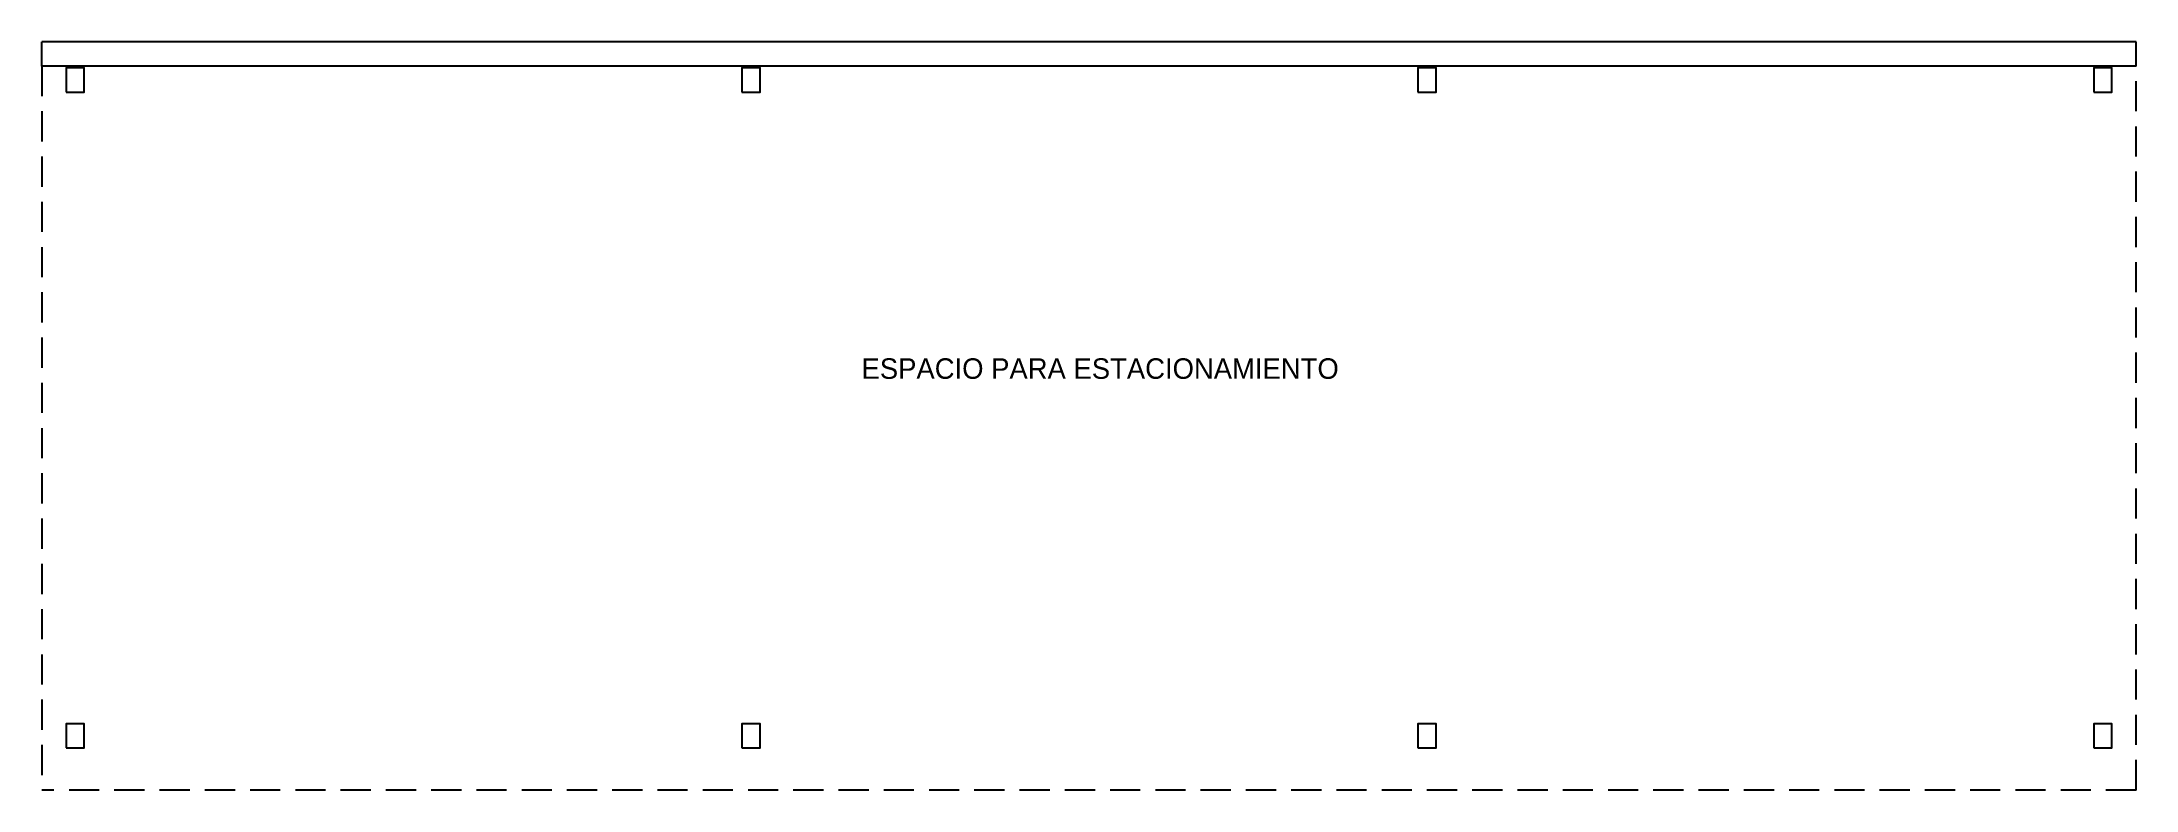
# Model space of a CAD drawing. Header units: millimetres. Extents: x 64.1 to 81.4, y 99 to 105.2.
import ezdxf

# ---------------------------------------------------------------- set-up
doc = ezdxf.new("R2010")
doc.units = ezdxf.units.MM
doc.linetypes.add('DASHED2', pattern=[0.375, 0.25, -0.125])
for name, color, linetype in [('0-3', 3, 'Continuous'), ('0.1', 7, 'Continuous'), ('02', 2, 'Continuous')]:
    doc.layers.add(name, color=color, linetype=linetype)
doc.styles.add('STYLUS', font='stylu.ttf')

msp = doc.modelspace()

# ---------------------------------------------------------------- linework, layer by layer
at = {"layer": '0-3', "linetype": 'Continuous', "ltscale": 0.5}
for p, q in [((81.403854, 105.155132), (64.053854, 105.155132)), ((64.053854, 104.955132), (64.053854, 105.155132)), ((81.403854, 104.955132), (81.403854, 105.155132)), ((81.403854, 104.955132), (64.053854, 104.955132))]:
    msp.add_line(p, q, dxfattribs=at)
for points in [[(64.253854, 104.739785), (64.403854, 104.739785), (64.403854, 104.939785), (64.253854, 104.939785)], [(69.853854, 104.739785), (70.003854, 104.739785), (70.003854, 104.939785), (69.853854, 104.939785)], [(75.453854, 104.739785), (75.603854, 104.739785), (75.603854, 104.939785), (75.453854, 104.939785)], [(81.053854, 104.739785), (81.203854, 104.739785), (81.203854, 104.939785), (81.053854, 104.939785)], [(64.253854, 99.305132), (64.403854, 99.305132), (64.403854, 99.505132), (64.253854, 99.505132)], [(69.853854, 99.305132), (70.003854, 99.305132), (70.003854, 99.505132), (69.853854, 99.505132)], [(75.453854, 99.305132), (75.603854, 99.305132), (75.603854, 99.505132), (75.453854, 99.505132)], [(81.053854, 99.305132), (81.203854, 99.305132), (81.203854, 99.505132), (81.053854, 99.505132)]]:
    msp.add_lwpolyline(points, close=True, dxfattribs=at)
at = {"layer": '0.1', "linetype": 'DASHED2'}
for p, q in [((64.053854, 104.955132), (64.053854, 98.955132)), ((81.403854, 98.955132), (81.403854, 104.955132)), ((81.403854, 98.955132), (64.053854, 98.955132))]:
    msp.add_line(p, q, dxfattribs=at)

# ---------------------------------------------------------------- texts
at = {"layer": '02', "linetype": 'Continuous', "ltscale": 0.1, "style": 'STYLUS'}
msp.add_text('ESPACIO PARA ESTACIONAMIENTO', height=0.17, dxfattribs=at).set_placement((70.844342, 102.36318))

doc.saveas('drawing.dxf')
